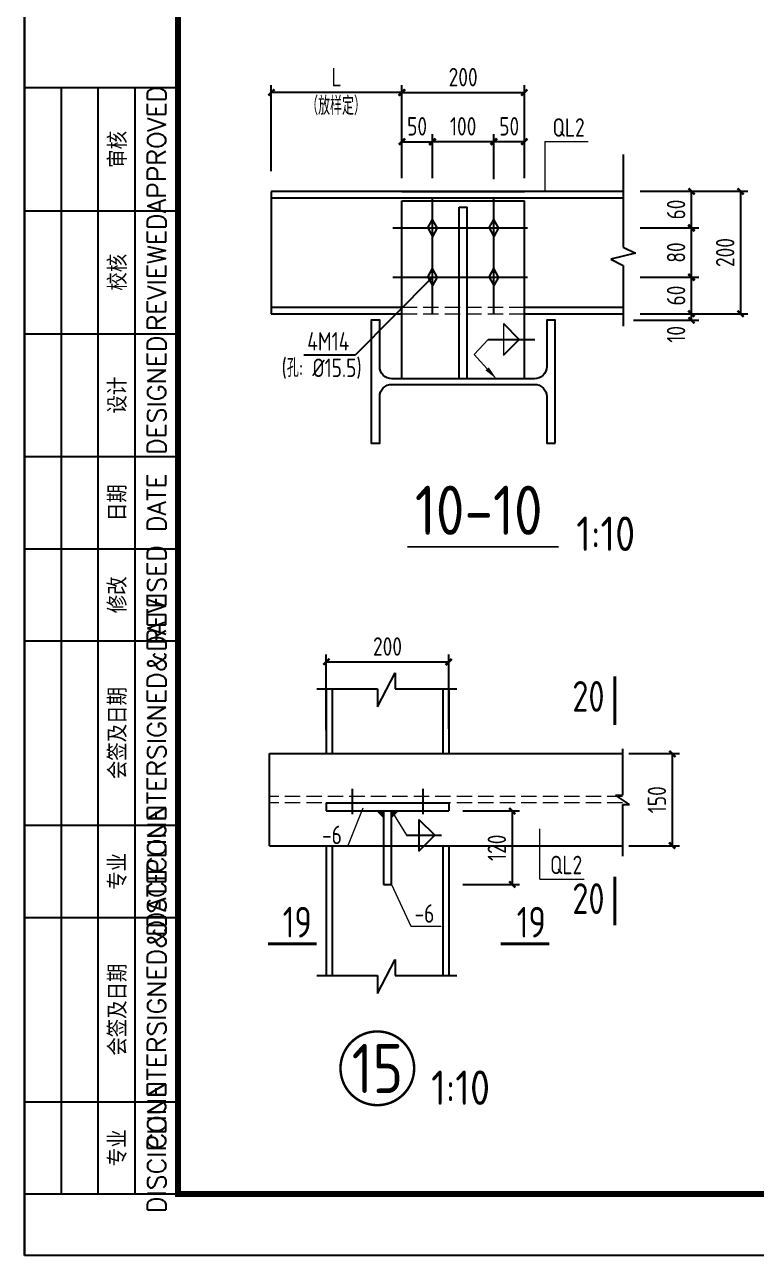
# Model space of a CAD drawing. Header units: millimetres. Extents: x 865974 to 875117, y 41124 to 44891.
# Drawn here: x 868814 to 868933.2, y 41123.6 to 41323.9 of the extents above; entities that cross this region are included whole.
import ezdxf
from ezdxf.enums import TextEntityAlignment as Align

# ---------------------------------------------------------------- set-up
doc = ezdxf.new("R2010")
doc.units = ezdxf.units.MM
doc.header["$LTSCALE"] = 1000
doc.header["$MEASUREMENT"] = 0
doc.linetypes.add('DASH', pattern=[0.35, 0.25, -0.1])
doc.linetypes.add('DOTE', pattern=[2.42, 2, -0.2, 0.02, -0.2])
for name, color, linetype, lineweight in [('1', 4, 'Continuous', 70), ('D3', 62, 'Continuous', 9), ('LZ', 64, 'Continuous', 9), ('数字', 3, 'Continuous', 9)]:
    doc.layers.add(name, color=color, linetype=linetype, lineweight=lineweight)
for name, color, linetype in [('D1', 112, 'Continuous'), ('D2', 6, 'Continuous'), ('DIM', 7, 'Continuous'), ('DOTE', 1, 'DOTE'), ('GJ', 6, 'Continuous'), ('Prof', 2, 'Continuous'), ('PUB_DIM', 3, 'Continuous'), ('THIN', 7, 'Continuous'), ('文字', 7, 'Continuous'), ('桩', 6, 'Continuous')]:
    doc.layers.add(name, color=color, linetype=linetype)
doc.styles.add('ECEC_TK', font='txt_l.shx', dxfattribs={"bigfont": 'hztxt_l.shx'})
doc.styles.add('GBHZ', font='gbenor.shx', dxfattribs={"width": 0.9, "bigfont": 'gbcbig.shx'})
doc.dimstyles.new('Y10', dxfattribs={"dimscale": 0, "dimtxt": 3, "dimasz": 0.01, "dimexe": 1.2, "dimexo": 1, "dimgap": 1, "dimtad": 1, "dimdec": 0, "dimlfac": 10, "dimzin": 0, "dimdsep": 46, "dimtxsty": 'GBHZ', "dimblk1": 'DX', "dimblk2": 'DX', "dimsah": 1, "dimcen": 0.09, "dimdle": 1, "dimadec": 0, "dimazin": 0, "dimtfac": 1, "dimtdec": 0, "dimtix": 1, "dimtmove": 2, "dimatfit": 3, "dimldrblk": 'DX', "dimfxl": 0, "dimtolj": 1, "dimtzin": 0, "dimarcsym": 0})

# ---------------------------------------------------------------- blocks, each defined once
blk = doc.blocks.new('DX')
at = {"color": 0, "linetype": 'ByBlock', "const_width": 40}
blk.add_lwpolyline([(-54, -51), (46, 49)], dxfattribs=at)
blk = doc.blocks.new('*D445')
at = {"layer": 'Defpoints', "color": 0, "linetype": 'ByBlock', "transparency": 16777216}
for p in [(868854.2, 41312.85), (868875.46, 41299.9), (868854.2, 41299.07)]:
    blk.add_point(p, dxfattribs=at)
at = {"layer": 'DIM', "color": 0, "linetype": 'ByBlock', "lineweight": -2, "transparency": 16777216}
for p, q in [((868854.2, 41300.07), (868854.2, 41314.05)), ((868875.46, 41300.9), (868875.46, 41314.05)), ((868875.45, 41312.85), (868854.21, 41312.85))]:
    blk.add_line(p, q, dxfattribs=at)
at = {"layer": 'DIM', "color": 0, "linetype": 'ByBlock', "lineweight": -2, "transparency": 16777216, "xscale": 0.01, "yscale": 0.01, "zscale": 0.01, "rotation": 180}
blk.add_blockref('DX', (868854.2, 41312.85), dxfattribs=at)
at = {"layer": 'DIM', "color": 0, "linetype": 'ByBlock', "lineweight": -2, "transparency": 16777216, "xscale": 0.01, "yscale": 0.01, "zscale": 0.01}
blk.add_blockref('DX', (868875.46, 41312.85), dxfattribs=at)
at = {"layer": 'DIM', "color": 0, "linetype": 'ByBlock', "transparency": 16777216, "insert": (868864.83, 41315.35), "char_height": 3, "attachment_point": 5, "style": 'GBHZ'}
blk.add_mtext('\\A1;L', dxfattribs=at)
blk = doc.blocks.new('*D446')
at = {"layer": 'Defpoints', "color": 0, "linetype": 'ByBlock', "transparency": 16777216}
for p in [(868912.21, 41275.81), (868913.28, 41276.81), (868922.64, 41276.81)]:
    blk.add_point(p, dxfattribs=at)
at = {"layer": 'DIM', "color": 0, "linetype": 'ByBlock', "lineweight": -2, "transparency": 16777216}
for p, q in [((868913.21, 41275.81), (868923.84, 41275.81)), ((868914.28, 41276.81), (868923.84, 41276.81)), ((868922.64, 41276.82), (868922.64, 41276.83)), ((868922.64, 41275.81), (868922.64, 41276.81)), ((868922.64, 41275.8), (868922.64, 41275.79))]:
    blk.add_line(p, q, dxfattribs=at)
at = {"layer": 'DIM', "color": 0, "linetype": 'ByBlock', "lineweight": -2, "transparency": 16777216, "xscale": 0.01, "yscale": 0.01, "zscale": 0.01}
for p, rotation in [((868922.64, 41276.81), 270), ((868922.64, 41275.81), 90)]:
    blk.add_blockref('DX', p, dxfattribs=dict(at, rotation=rotation))
at = {"layer": 'DIM', "color": 0, "linetype": 'ByBlock', "transparency": 16777216, "insert": (868920.14, 41273.5), "char_height": 3, "attachment_point": 5, "rotation": 90, "style": 'GBHZ'}
blk.add_mtext('\\A1;10', dxfattribs=at)
blk = doc.blocks.new('*D447')
at = {"layer": 'Defpoints', "color": 0, "linetype": 'ByBlock', "transparency": 16777216}
for p in [(868913.28, 41282.8), (868922.64, 41282.8), (868913.28, 41276.81)]:
    blk.add_point(p, dxfattribs=at)
at = {"layer": 'DIM', "color": 0, "linetype": 'ByBlock', "lineweight": -2, "transparency": 16777216}
for p, q in [((868914.28, 41282.8), (868923.84, 41282.8)), ((868922.64, 41276.82), (868922.64, 41282.79)), ((868914.28, 41276.81), (868923.84, 41276.81))]:
    blk.add_line(p, q, dxfattribs=at)
at = {"layer": 'DIM', "color": 0, "linetype": 'ByBlock', "lineweight": -2, "transparency": 16777216, "xscale": 0.01, "yscale": 0.01, "zscale": 0.01}
for p, rotation in [((868922.64, 41282.8), 90), ((868922.64, 41276.81), 270)]:
    blk.add_blockref('DX', p, dxfattribs=dict(at, rotation=rotation))
at = {"layer": 'DIM', "color": 0, "linetype": 'ByBlock', "transparency": 16777216, "insert": (868920.14, 41279.81), "char_height": 3, "attachment_point": 5, "rotation": 90, "style": 'GBHZ'}
blk.add_mtext('\\A1;60', dxfattribs=at)
blk = doc.blocks.new('*D448')
at = {"layer": 'Defpoints', "color": 0, "linetype": 'ByBlock', "transparency": 16777216}
for p in [(868913.28, 41290.81), (868922.64, 41290.81), (868913.28, 41282.8)]:
    blk.add_point(p, dxfattribs=at)
at = {"layer": 'DIM', "color": 0, "linetype": 'ByBlock', "lineweight": -2, "transparency": 16777216}
for p, q in [((868914.28, 41290.81), (868923.84, 41290.81)), ((868922.64, 41282.81), (868922.64, 41290.8)), ((868914.28, 41282.8), (868923.84, 41282.8))]:
    blk.add_line(p, q, dxfattribs=at)
at = {"layer": 'DIM', "color": 0, "linetype": 'ByBlock', "lineweight": -2, "transparency": 16777216, "xscale": 0.01, "yscale": 0.01, "zscale": 0.01}
for p, rotation in [((868922.64, 41290.81), 90), ((868922.64, 41282.8), 270)]:
    blk.add_blockref('DX', p, dxfattribs=dict(at, rotation=rotation))
at = {"layer": 'DIM', "color": 0, "linetype": 'ByBlock', "transparency": 16777216, "insert": (868920.14, 41286.81), "char_height": 3, "attachment_point": 5, "rotation": 90, "style": 'GBHZ'}
blk.add_mtext('\\A1;80', dxfattribs=at)
blk = doc.blocks.new('*D449')
at = {"layer": 'Defpoints', "color": 0, "linetype": 'ByBlock', "transparency": 16777216}
for p in [(868913.28, 41296.8), (868922.64, 41296.8), (868913.28, 41290.81)]:
    blk.add_point(p, dxfattribs=at)
at = {"layer": 'DIM', "color": 0, "linetype": 'ByBlock', "lineweight": -2, "transparency": 16777216}
for p, q in [((868914.28, 41296.8), (868923.84, 41296.8)), ((868922.64, 41290.82), (868922.64, 41296.79)), ((868914.28, 41290.81), (868923.84, 41290.81))]:
    blk.add_line(p, q, dxfattribs=at)
at = {"layer": 'DIM', "color": 0, "linetype": 'ByBlock', "lineweight": -2, "transparency": 16777216, "xscale": 0.01, "yscale": 0.01, "zscale": 0.01}
for p, rotation in [((868922.64, 41296.8), 90), ((868922.64, 41290.81), 270)]:
    blk.add_blockref('DX', p, dxfattribs=dict(at, rotation=rotation))
at = {"layer": 'DIM', "color": 0, "linetype": 'ByBlock', "transparency": 16777216, "insert": (868920.14, 41293.81), "char_height": 3, "attachment_point": 5, "rotation": 90, "style": 'GBHZ'}
blk.add_mtext('\\A1;60', dxfattribs=at)
blk = doc.blocks.new('*D450')
at = {"layer": 'Defpoints', "color": 0, "linetype": 'ByBlock', "transparency": 16777216}
for p in [(868913.28, 41296.8), (868913.28, 41276.81), (868930.64, 41276.81)]:
    blk.add_point(p, dxfattribs=at)
at = {"layer": 'DIM', "color": 0, "linetype": 'ByBlock', "lineweight": -2, "transparency": 16777216}
for p, q in [((868914.28, 41296.8), (868931.84, 41296.8)), ((868930.64, 41296.79), (868930.64, 41276.82)), ((868914.28, 41276.81), (868931.84, 41276.81))]:
    blk.add_line(p, q, dxfattribs=at)
at = {"layer": 'DIM', "color": 0, "linetype": 'ByBlock', "lineweight": -2, "transparency": 16777216, "xscale": 0.01, "yscale": 0.01, "zscale": 0.01}
for p, rotation in [((868930.64, 41296.8), 90), ((868930.64, 41276.81), 270)]:
    blk.add_blockref('DX', p, dxfattribs=dict(at, rotation=rotation))
at = {"layer": 'DIM', "color": 0, "linetype": 'ByBlock', "transparency": 16777216, "insert": (868928.14, 41286.81), "char_height": 3, "attachment_point": 5, "rotation": 90, "style": 'GBHZ'}
blk.add_mtext('\\A1;200', dxfattribs=at)
blk = doc.blocks.new('*D451')
at = {"layer": 'Defpoints', "color": 0, "linetype": 'ByBlock', "transparency": 16777216}
for p in [(868880.46, 41304.85), (868875.46, 41297.9), (868880.46, 41297.9)]:
    blk.add_point(p, dxfattribs=at)
at = {"layer": 'DIM', "color": 0, "linetype": 'ByBlock', "lineweight": -2, "transparency": 16777216}
for p, q in [((868875.46, 41298.9), (868875.46, 41306.05)), ((868880.46, 41298.9), (868880.46, 41306.05)), ((868875.47, 41304.85), (868880.45, 41304.85))]:
    blk.add_line(p, q, dxfattribs=at)
at = {"layer": 'DIM', "color": 0, "linetype": 'ByBlock', "lineweight": -2, "transparency": 16777216, "xscale": 0.01, "yscale": 0.01, "zscale": 0.01, "rotation": 180}
blk.add_blockref('DX', (868875.46, 41304.85), dxfattribs=at)
at = {"layer": 'DIM', "color": 0, "linetype": 'ByBlock', "lineweight": -2, "transparency": 16777216, "xscale": 0.01, "yscale": 0.01, "zscale": 0.01}
blk.add_blockref('DX', (868880.46, 41304.85), dxfattribs=at)
at = {"layer": 'DIM', "color": 0, "linetype": 'ByBlock', "transparency": 16777216, "insert": (868877.96, 41307.35), "char_height": 3, "attachment_point": 5, "style": 'GBHZ'}
blk.add_mtext('\\A1;50', dxfattribs=at)
blk = doc.blocks.new('*D452')
at = {"layer": 'Defpoints', "color": 0, "linetype": 'ByBlock', "transparency": 16777216}
for p in [(868880.46, 41304.85), (868880.46, 41297.9), (868890.46, 41297.76)]:
    blk.add_point(p, dxfattribs=at)
at = {"layer": 'DIM', "color": 0, "linetype": 'ByBlock', "lineweight": -2, "transparency": 16777216}
for p, q in [((868880.46, 41298.9), (868880.46, 41306.05)), ((868890.46, 41298.76), (868890.46, 41306.05)), ((868890.45, 41304.85), (868880.47, 41304.85))]:
    blk.add_line(p, q, dxfattribs=at)
at = {"layer": 'DIM', "color": 0, "linetype": 'ByBlock', "lineweight": -2, "transparency": 16777216, "xscale": 0.01, "yscale": 0.01, "zscale": 0.01, "rotation": 180}
blk.add_blockref('DX', (868880.46, 41304.85), dxfattribs=at)
at = {"layer": 'DIM', "color": 0, "linetype": 'ByBlock', "lineweight": -2, "transparency": 16777216, "xscale": 0.01, "yscale": 0.01, "zscale": 0.01}
blk.add_blockref('DX', (868890.46, 41304.85), dxfattribs=at)
at = {"layer": 'DIM', "color": 0, "linetype": 'ByBlock', "transparency": 16777216, "insert": (868885.46, 41307.35), "char_height": 3, "attachment_point": 5, "style": 'GBHZ'}
blk.add_mtext('\\A1;100', dxfattribs=at)
blk = doc.blocks.new('*D453')
at = {"layer": 'Defpoints', "color": 0, "linetype": 'ByBlock', "transparency": 16777216}
for p in [(868890.46, 41304.85), (868890.46, 41297.9), (868895.46, 41297.9)]:
    blk.add_point(p, dxfattribs=at)
at = {"layer": 'DIM', "color": 0, "linetype": 'ByBlock', "lineweight": -2, "transparency": 16777216}
for p, q in [((868890.46, 41298.9), (868890.46, 41306.05)), ((868895.46, 41298.9), (868895.46, 41306.05)), ((868895.45, 41304.85), (868890.47, 41304.85))]:
    blk.add_line(p, q, dxfattribs=at)
at = {"layer": 'DIM', "color": 0, "linetype": 'ByBlock', "lineweight": -2, "transparency": 16777216, "xscale": 0.01, "yscale": 0.01, "zscale": 0.01, "rotation": 180}
blk.add_blockref('DX', (868890.46, 41304.85), dxfattribs=at)
at = {"layer": 'DIM', "color": 0, "linetype": 'ByBlock', "lineweight": -2, "transparency": 16777216, "xscale": 0.01, "yscale": 0.01, "zscale": 0.01}
blk.add_blockref('DX', (868895.46, 41304.85), dxfattribs=at)
at = {"layer": 'DIM', "color": 0, "linetype": 'ByBlock', "transparency": 16777216, "insert": (868892.96, 41307.35), "char_height": 3, "attachment_point": 5, "style": 'GBHZ'}
blk.add_mtext('\\A1;50', dxfattribs=at)
blk = doc.blocks.new('*D454')
at = {"layer": 'Defpoints', "color": 0, "linetype": 'ByBlock', "transparency": 16777216}
for p in [(868895.46, 41312.85), (868875.46, 41299.9), (868895.46, 41299.9)]:
    blk.add_point(p, dxfattribs=at)
at = {"layer": 'DIM', "color": 0, "linetype": 'ByBlock', "lineweight": -2, "transparency": 16777216}
for p, q in [((868875.46, 41300.9), (868875.46, 41314.05)), ((868895.46, 41300.9), (868895.46, 41314.05)), ((868875.47, 41312.85), (868895.45, 41312.85))]:
    blk.add_line(p, q, dxfattribs=at)
at = {"layer": 'DIM', "color": 0, "linetype": 'ByBlock', "lineweight": -2, "transparency": 16777216, "xscale": 0.01, "yscale": 0.01, "zscale": 0.01, "rotation": 180}
blk.add_blockref('DX', (868875.46, 41312.85), dxfattribs=at)
at = {"layer": 'DIM', "color": 0, "linetype": 'ByBlock', "lineweight": -2, "transparency": 16777216, "xscale": 0.01, "yscale": 0.01, "zscale": 0.01}
blk.add_blockref('DX', (868895.46, 41312.85), dxfattribs=at)
at = {"layer": 'DIM', "color": 0, "linetype": 'ByBlock', "transparency": 16777216, "insert": (868885.46, 41315.35), "char_height": 3, "attachment_point": 5, "style": 'GBHZ'}
blk.add_mtext('\\A1;200', dxfattribs=at)
blk = doc.blocks.new('*D489')
at = {"layer": 'Defpoints', "color": 0, "linetype": 'ByBlock', "transparency": 16777216}
for p in [(868883.14, 41220.19), (868863.14, 41208.08), (868883.14, 41208.29)]:
    blk.add_point(p, dxfattribs=at)
at = {"layer": 'DIM', "color": 0, "linetype": 'ByBlock', "lineweight": -2, "transparency": 16777216}
for p, q in [((868863.14, 41209.08), (868863.14, 41221.39)), ((868883.14, 41209.29), (868883.14, 41221.39)), ((868863.15, 41220.19), (868883.13, 41220.19))]:
    blk.add_line(p, q, dxfattribs=at)
at = {"layer": 'DIM', "color": 0, "linetype": 'ByBlock', "lineweight": -2, "transparency": 16777216, "xscale": 0.01, "yscale": 0.01, "zscale": 0.01, "rotation": 180}
blk.add_blockref('DX', (868863.14, 41220.19), dxfattribs=at)
at = {"layer": 'DIM', "color": 0, "linetype": 'ByBlock', "lineweight": -2, "transparency": 16777216, "xscale": 0.01, "yscale": 0.01, "zscale": 0.01}
blk.add_blockref('DX', (868883.14, 41220.19), dxfattribs=at)
at = {"layer": 'DIM', "color": 0, "linetype": 'ByBlock', "transparency": 16777216, "insert": (868873.14, 41222.69), "char_height": 3, "attachment_point": 5, "style": 'GBHZ'}
blk.add_mtext('\\A1;200', dxfattribs=at)
blk = doc.blocks.new('*D490')
at = {"layer": 'Defpoints', "color": 0, "linetype": 'ByBlock', "transparency": 16777216}
for p in [(868884.4, 41195.94), (868884.4, 41183.94), (868893.45, 41183.94)]:
    blk.add_point(p, dxfattribs=at)
at = {"layer": 'DIM', "color": 0, "linetype": 'ByBlock', "lineweight": -2, "transparency": 16777216}
for p, q in [((868885.4, 41195.94), (868894.65, 41195.94)), ((868893.45, 41195.93), (868893.45, 41183.95)), ((868885.4, 41183.94), (868894.65, 41183.94))]:
    blk.add_line(p, q, dxfattribs=at)
at = {"layer": 'DIM', "color": 0, "linetype": 'ByBlock', "lineweight": -2, "transparency": 16777216, "xscale": 0.01, "yscale": 0.01, "zscale": 0.01}
for p, rotation in [((868893.45, 41195.94), 90), ((868893.45, 41183.94), 270)]:
    blk.add_blockref('DX', p, dxfattribs=dict(at, rotation=rotation))
at = {"layer": 'DIM', "color": 0, "linetype": 'ByBlock', "transparency": 16777216, "insert": (868890.95, 41189.94), "char_height": 3, "attachment_point": 5, "rotation": 90, "style": 'GBHZ'}
blk.add_mtext('\\A1;120', dxfattribs=at)
blk = doc.blocks.new('*D491')
at = {"layer": 'Defpoints', "color": 0, "linetype": 'ByBlock', "transparency": 16777216}
for p in [(868911.42, 41205.26), (868911.42, 41190.26), (868919.52, 41190.26)]:
    blk.add_point(p, dxfattribs=at)
at = {"layer": 'DIM', "color": 0, "linetype": 'ByBlock', "lineweight": -2, "transparency": 16777216}
for p, q in [((868912.42, 41205.26), (868920.72, 41205.26)), ((868919.52, 41205.25), (868919.52, 41190.27)), ((868912.42, 41190.26), (868920.72, 41190.26))]:
    blk.add_line(p, q, dxfattribs=at)
at = {"layer": 'DIM', "color": 0, "linetype": 'ByBlock', "lineweight": -2, "transparency": 16777216, "xscale": 0.01, "yscale": 0.01, "zscale": 0.01}
for p, rotation in [((868919.52, 41205.26), 90), ((868919.52, 41190.26), 270)]:
    blk.add_blockref('DX', p, dxfattribs=dict(at, rotation=rotation))
at = {"layer": 'DIM', "color": 0, "linetype": 'ByBlock', "transparency": 16777216, "insert": (868917.02, 41197.76), "char_height": 3, "attachment_point": 5, "rotation": 90, "style": 'GBHZ'}
blk.add_mtext('\\A1;150', dxfattribs=at)

msp = doc.modelspace()

# ---------------------------------------------------------------- linework, layer by layer
for p, q in [((868814.031, 41123.604), (868814.031, 41717.604)), ((868814.031, 41717.604), (868814.031, 41123.604)), ((868820.031, 41133.604), (868820.031, 41313.604)), ((868826.031, 41133.604), (868826.031, 41313.604)), ((868832.031, 41133.604), (868832.031, 41313.604)), ((868814.031, 41293.604), (868839.031, 41293.604)), ((868814.031, 41273.604), (868839.031, 41273.604)), ((868814.031, 41253.604), (868839.031, 41253.604)), ((868814.031, 41238.604), (868839.031, 41238.604)), ((868814.031, 41223.604), (868839.031, 41223.604)), ((868814.031, 41193.604), (868839.031, 41193.604)), ((868814.031, 41178.604), (868839.031, 41178.604)), ((868814.031, 41148.604), (868839.031, 41148.604)), ((869655.031, 41123.604), (868814.031, 41123.604))]:
    msp.add_line(p, q)
at = {"color": 0, "const_width": 1}
msp.add_lwpolyline([(869645.031, 41133.604), (868839.031, 41133.604), (868839.031, 41707.604), (869645.031, 41707.604)], close=True, dxfattribs=at)
msp.add_lwpolyline([(868814.031, 41313.604), (868814.031, 41133.604), (868839.031, 41133.604), (868839.031, 41313.604)], close=True)
at = {"linetype": 'ByBlock', "ltscale": 0.5, "const_width": 0.4}
msp.add_lwpolyline([(868865.48, 41154.05, 1), (868877.48, 41154.05, 1)], format="xyb", close=True, dxfattribs=at)
at = {"layer": '1', "color": 2, "const_width": 0.48}
for points in [[(868910.188, 41217.852), (868910.188, 41209.93)], [(868910.188, 41185.23), (868910.188, 41177.308)], [(868853.687, 41174.328), (868861.609, 41174.328)], [(868891.553, 41174.328), (868899.475, 41174.328)]]:
    msp.add_lwpolyline(points, dxfattribs=at)
at = {"layer": 'D1', "color": 251}
for p, q in [((868880.462, 41282.804), (868867.895, 41270.088)), ((868892.028, 41275.245), (868894.598, 41272.676)), ((868889.531, 41272.676), (868897.137, 41272.676)), ((868892.028, 41270.106), (868894.598, 41272.676)), ((868867.895, 41270.088), (868859.523, 41270.088)), ((868871.536, 41212.885), (868874.411, 41218.435)), ((868874.411, 41218.435), (868874.411, 41215.818)), ((868861.609, 41215.818), (868871.536, 41215.818)), ((868871.536, 41215.818), (868871.536, 41212.885)), ((868874.411, 41215.818), (868884.412, 41215.818)), ((868911.422, 41206.045), (868911.422, 41198.487)), ((868912.546, 41197.006), (868910.297, 41198.487)), ((868910.297, 41198.487), (868911.422, 41198.487)), ((868911.422, 41197.006), (868911.422, 41188.582)), ((868911.422, 41197.006), (868912.546, 41197.006)), ((868878.263, 41194.55), (868878.263, 41189.412)), ((868878.263, 41194.55), (868880.833, 41191.981)), ((868876.234, 41191.981), (868881.914, 41191.981)), ((868878.263, 41189.412), (868880.833, 41191.981)), ((868871.536, 41166.199), (868874.411, 41171.749)), ((868874.411, 41171.749), (868874.411, 41169.131)), ((868861.609, 41169.131), (868871.536, 41169.131)), ((868871.536, 41169.131), (868871.536, 41166.199)), ((868874.411, 41169.131), (868884.412, 41169.131))]:
    msp.add_line(p, q, dxfattribs=at)
at = {"layer": 'D2', "linetype": 'Continuous'}
for p, q in [((868854.199, 41296.76), (868854.199, 41276.807)), ((868867.358, 41199.546), (868867.358, 41195.407)), ((868878.92, 41199.546), (868878.92, 41195.407))]:
    msp.add_line(p, q, dxfattribs=at)
at = {"layer": 'D2'}
for p, q in [((868911.517, 41296.76), (868854.199, 41296.76)), ((868854.199, 41295.69), (868911.517, 41295.69)), ((868875.464, 41296.76), (868895.464, 41296.76)), ((868875.464, 41266.257), (868875.464, 41295.207)), ((868875.464, 41295.207), (868895.464, 41295.207)), ((868884.822, 41266.257), (868884.822, 41294.207)), ((868884.822, 41294.207), (868886.107, 41294.207)), ((868886.107, 41266.257), (868886.107, 41294.207)), ((868895.464, 41266.257), (868895.464, 41295.207)), ((868875.464, 41277.877), (868854.199, 41277.877)), ((868911.517, 41277.877), (868895.464, 41277.877)), ((868854.199, 41276.807), (868875.464, 41276.807)), ((868895.464, 41276.807), (868911.517, 41276.807)), ((868863.139, 41215.818), (868863.139, 41205.262)), ((868864.139, 41215.818), (868864.139, 41205.262)), ((868882.139, 41215.818), (868882.139, 41205.262)), ((868883.139, 41215.818), (868883.139, 41205.262)), ((868853.937, 41205.262), (868911.422, 41205.262)), ((868863.139, 41197.227), (868863.139, 41195.942)), ((868863.139, 41197.227), (868883.139, 41197.227)), ((868883.139, 41197.227), (868883.139, 41195.942)), ((868863.139, 41195.942), (868883.139, 41195.942)), ((868872.497, 41195.942), (868872.497, 41183.939)), ((868873.782, 41183.939), (868873.782, 41195.942)), ((868853.937, 41190.262), (868911.422, 41190.262)), ((868863.139, 41190.262), (868863.139, 41169.131)), ((868864.139, 41190.262), (868864.139, 41169.131)), ((868882.139, 41190.262), (868882.139, 41169.131)), ((868883.139, 41190.262), (868883.139, 41169.131)), ((868872.497, 41183.939), (868873.782, 41183.939))]:
    msp.add_line(p, q, dxfattribs=at)
at = {"layer": 'D3', "color": 251}
for p, q in [((868898.785, 41304.871), (868905.84, 41304.871)), ((868898.785, 41304.871), (868898.785, 41296.76)), ((868892.028, 41275.245), (868892.028, 41270.106)), ((868887.239, 41270.206), (868889.531, 41272.676)), ((868887.239, 41270.206), (868890.91, 41266.224)), ((868869.095, 41196.37), (868866.642, 41190.145)), ((868873.782, 41195.942), (868876.234, 41191.981)), ((868897.976, 41184.854), (868897.976, 41193.044)), ((868866.642, 41190.145), (868862.115, 41190.145)), ((868873.782, 41183.939), (868876.948, 41177.18)), ((868897.976, 41184.854), (868905.189, 41184.854)), ((868876.948, 41177.18), (868881.876, 41177.18))]:
    msp.add_line(p, q, dxfattribs=at)
at = {"layer": 'D3'}
for p, q in [((868871.427, 41195.942), (868872.497, 41194.871)), ((868874.852, 41195.942), (868873.782, 41194.871))]:
    msp.add_line(p, q, dxfattribs=at)
at = {"layer": 'D3', "color": 251}
msp.add_solid([(868889.646, 41268.116), (868890.91, 41266.224), (868889.646, 41268.116), (868889.097, 41267.637)], dxfattribs=at)
at = {"layer": 'D3'}
for points in [[(868871.427, 41195.942), (868872.497, 41195.942), (868872.497, 41194.871), (868872.497, 41195.942)], [(868874.852, 41195.942), (868873.782, 41195.942), (868873.782, 41194.871), (868873.782, 41195.942)]]:
    msp.add_solid(points, dxfattribs=at)
at = {"layer": 'DOTE', "linetype": 'DOTE', "ltscale": 5}
for p, q in [((868880.464, 41276.807), (868880.464, 41295.69)), ((868890.464, 41276.807), (868890.464, 41295.69)), ((868874.013, 41290.807), (868895.916, 41290.807)), ((868874.013, 41282.804), (868895.916, 41282.804))]:
    msp.add_line(p, q, dxfattribs=at)
at = {"layer": 'GJ', "linetype": 'Continuous'}
msp.add_line((868853.937, 41190.262), (868853.937, 41205.262), dxfattribs=at)
at = {"layer": 'LZ', "color": 251, "linetype": 'DASH', "ltscale": 0.01}
for p, q in [((868895.464, 41277.877), (868875.464, 41277.877)), ((868875.464, 41276.807), (868895.464, 41276.807)), ((868911.422, 41198.297), (868853.937, 41198.297)), ((868911.422, 41197.227), (868853.937, 41197.227))]:
    msp.add_line(p, q, dxfattribs=at)
at = {"layer": 'Prof'}
msp.add_lwpolyline([(868900.464, 41255.807), (868900.464, 41275.807), (868899.064, 41275.807), (868899.064, 41268.257, -0.4142136), (868897.064, 41266.257), (868873.864, 41266.257, -0.4142136), (868871.864, 41268.257), (868871.864, 41275.807), (868870.464, 41275.807), (868870.464, 41255.807), (868871.864, 41255.807), (868871.864, 41263.357, -0.4142136), (868873.864, 41265.357), (868897.064, 41265.357, -0.4142136), (868899.064, 41263.357), (868899.064, 41255.807)], format="xyb", close=True, dxfattribs=at)
at = {"layer": 'THIN', "linetype": 'ByBlock'}
for p, q in [((868911.517, 41302.76), (868911.517, 41287.709)), ((868911.517, 41287.709), (868913.517, 41286.709)), ((868913.517, 41286.709), (868909.517, 41285.709)), ((868909.517, 41285.709), (868911.517, 41284.709)), ((868911.517, 41284.709), (868911.517, 41274.807))]:
    msp.add_line(p, q, dxfattribs=at)
at = {"layer": '文字', "color": 6, "const_width": 0.32}
msp.add_lwpolyline([(868876.347, 41238.914), (868901.008, 41238.914)], dxfattribs=at)
at = {"layer": '桩'}
for p, q in [((868879.716, 41290.807), (868880.464, 41292.188)), ((868881.213, 41290.807), (868880.464, 41292.188)), ((868889.716, 41290.807), (868890.464, 41292.188)), ((868891.213, 41290.807), (868890.464, 41292.188)), ((868879.716, 41290.807), (868880.464, 41289.425)), ((868881.213, 41290.807), (868880.464, 41289.425)), ((868889.716, 41290.807), (868890.464, 41289.425)), ((868891.213, 41290.807), (868890.464, 41289.425)), ((868879.716, 41282.804), (868880.464, 41284.185)), ((868881.213, 41282.804), (868880.464, 41284.185)), ((868889.716, 41282.804), (868890.464, 41284.185)), ((868891.213, 41282.804), (868890.464, 41284.185)), ((868879.716, 41282.804), (868880.464, 41281.422)), ((868881.213, 41282.804), (868880.464, 41281.422)), ((868889.716, 41282.804), (868890.464, 41281.422)), ((868891.213, 41282.804), (868890.464, 41281.422))]:
    msp.add_line(p, q, dxfattribs=at)

# ---------------------------------------------------------------- texts
at = {"style": 'ECEC_TK'}
for s, p in [('APPROVED', (868835.531, 41303.604)), ('审核', (868829.031, 41303.604)), ('REVIEWED', (868835.531, 41283.604)), ('校核', (868829.031, 41283.604)), ('DESIGNED', (868835.531, 41263.604)), ('设计', (868829.031, 41263.604)), ('DATE', (868835.531, 41246.104)), ('日期', (868829.031, 41246.104)), ('REVISED', (868835.531, 41231.104)), ('修改', (868829.031, 41231.104)), ('COUNTERSIGNED&DATE', (868835.531, 41208.604)), ('会签及日期', (868829.031, 41208.604)), ('DISCIPLINE', (868835.531, 41186.104)), ('专业', (868829.031, 41186.104)), ('COUNTERSIGNED&DATE', (868835.531, 41163.604)), ('会签及日期', (868829.031, 41163.604)), ('DISCIPLINE', (868835.531, 41141.104)), ('专业', (868829.031, 41141.104))]:
    msp.add_text(s, height=3, rotation=90, dxfattribs=at).set_placement(p, align=Align.MIDDLE)
at = {"layer": 'PUB_DIM', "style": 'GBHZ', "width": 0.9}
for s, p in [('20', (868903.244, 41212.075)), ('20', (868903.244, 41179.164)), ('19', (868856.065, 41175.329)), ('19', (868894.183, 41175.329))]:
    msp.add_text(s, height=5, dxfattribs=at).set_placement(p)
at = {"layer": '数字', "style": 'GBHZ', "width": 0.9}
for s, p in [('（放样定）', (868859.895, 41309.201)), ('QL2', (868900.015, 41305.66)), ('4M14', (868860.065, 41270.854)), ('(孔: %%C15.5)', (868855.887, 41266.547)), ('-6', (868862.479, 41190.532)), ('QL2', (868899.615, 41185.643)), ('-6', (868877.531, 41177.745))]:
    msp.add_text(s, height=3, dxfattribs=at).set_placement(p)
at = {"layer": '文字', "color": 6, "style": 'GBHZ'}
for s, height, p in [('10-10', 8, (868877.598, 41240.865)), ('1:10', 5.6, (868903.887, 41238.244)), ('15', 8, (868867.312, 41150.017)), ('1:10', 5.6, (868880.246, 41148.098, -0.009))]:
    msp.add_text(s, height=height, dxfattribs=at).set_placement(p)

# ---------------------------------------------------------------- dimensions: what is measured, and where the dimension line sits
at = {"layer": 'DIM', "linetype": 'ByBlock'}
dim = msp.add_linear_dim(base=(868854.205, 41312.85), p1=(868875.464, 41299.902), p2=(868854.205, 41299.07), text='L', dimstyle='Y10', override={"dimscale": 1}, dxfattribs=at)
dim.commit()
dim.dimension.update_dxf_attribs({"geometry": '*D445', "text_midpoint": (868864.835, 41315.35)})
for base, p1, p2, picture, middle in [((868895.464, 41312.85), (868875.464, 41299.902), (868895.464, 41299.902), '*D454', (868885.464, 41315.35)), ((868880.464, 41304.849), (868875.464, 41297.902), (868880.464, 41297.902), '*D451', (868877.964, 41307.349)), ((868883.139, 41220.187), (868863.139, 41208.077), (868883.139, 41208.291), '*D489', (868873.139, 41222.687))]:
    dim = msp.add_linear_dim(base=base, p1=p1, p2=p2, dimstyle='Y10', override={"dimscale": 1}, dxfattribs=at)
    dim.commit()
    dim.dimension.update_dxf_attribs({"geometry": picture, "text_midpoint": middle})
for base, p1, p2, angle, picture, middle in [((868880.464, 41304.849), (868890.464, 41297.761), (868880.464, 41297.902), 180, '*D452', (868885.464, 41307.349)), ((868890.464, 41304.849), (868895.464, 41297.902), (868890.464, 41297.902), 180, '*D453', (868892.964, 41307.349)), ((868922.642, 41296.804), (868913.285, 41290.807), (868913.285, 41296.804), 90, '*D449', (868920.142, 41293.805)), ((868930.642, 41276.807), (868913.285, 41296.804), (868913.285, 41276.807), 90, '*D450', (868928.142, 41286.805)), ((868922.642, 41290.807), (868913.285, 41282.804), (868913.285, 41290.807), 90, '*D448', (868920.142, 41286.805)), ((868922.642, 41282.804), (868913.285, 41276.807), (868913.285, 41282.804), 90, '*D447', (868920.142, 41279.805)), ((868919.522, 41190.262), (868911.422, 41205.262), (868911.422, 41190.262), 270, '*D491', (868917.022, 41197.762)), ((868893.449, 41183.939), (868884.402, 41195.942), (868884.402, 41183.939), 270, '*D490', (868890.949, 41189.941))]:
    dim = msp.add_linear_dim(base=base, p1=p1, p2=p2, angle=angle, dimstyle='Y10', override={"dimscale": 1}, dxfattribs=at)
    dim.commit()
    dim.dimension.update_dxf_attribs({"geometry": picture, "text_midpoint": middle})
dim = msp.add_linear_dim(base=(868922.642, 41276.807), p1=(868912.212, 41275.807), p2=(868913.285, 41276.807), angle=90, dimstyle='Y10', override={"dimscale": 1}, dxfattribs=at)
dim.commit()
dim.dimension.update_dxf_attribs({"geometry": '*D446', "text_midpoint": (868920.142, 41273.501), "dimtype": 160})

doc.saveas('drawing.dxf')
